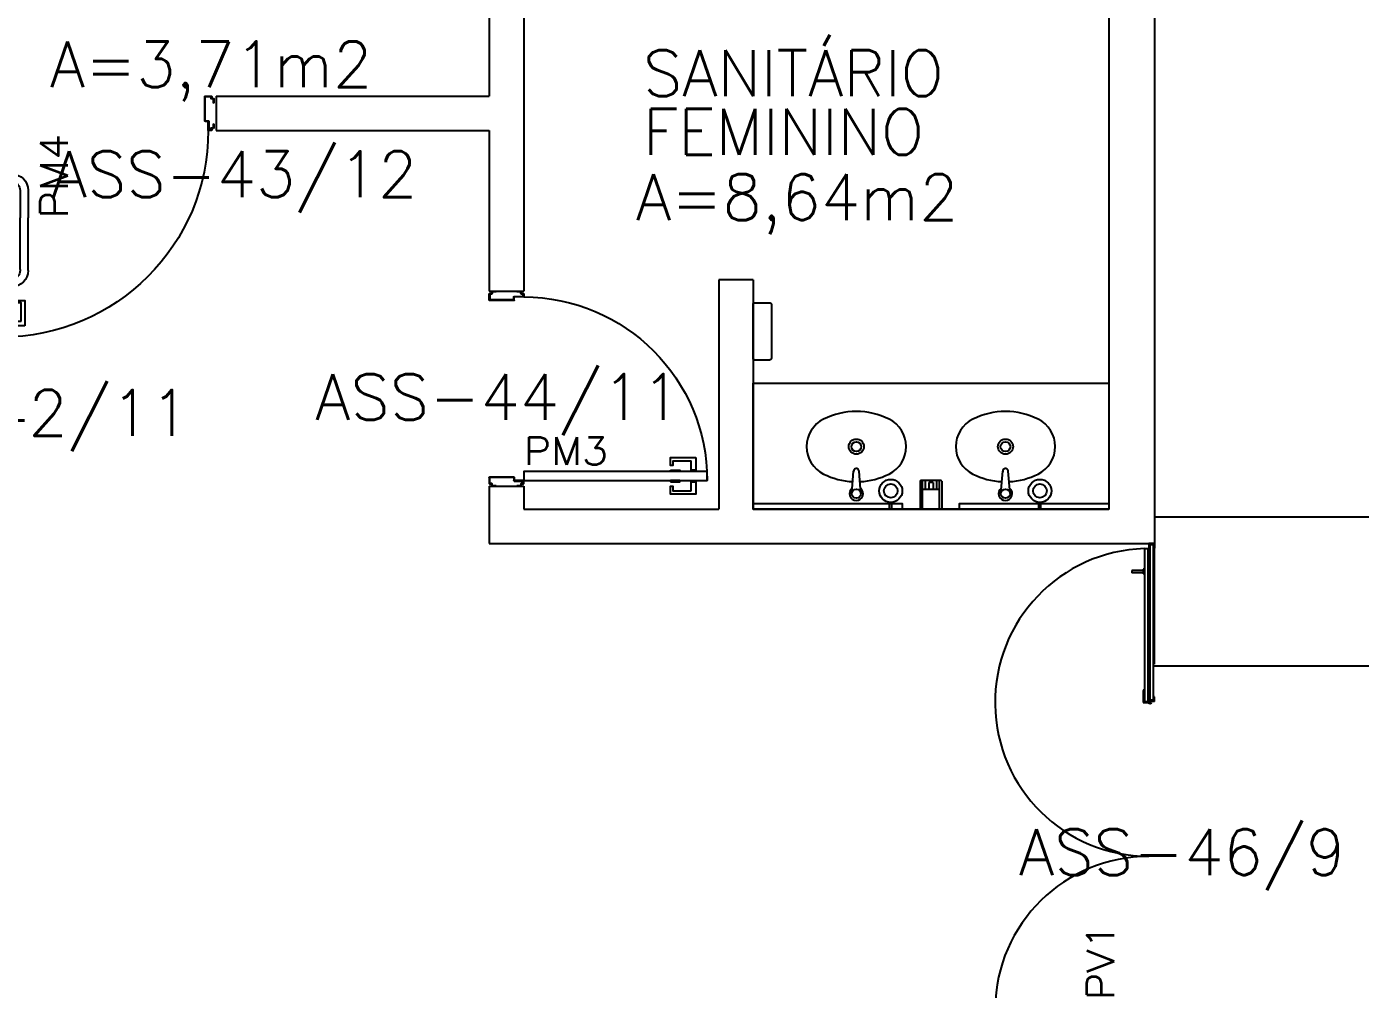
# Model space of a CAD drawing. Header units: millimetres. Extents: x 2046 to 2564, y 885 to 1120.
# Drawn here: x 2272.79 to 2278.61, y 932.16 to 936.36 of the extents above; entities that cross this region are included whole.
import ezdxf

# ---------------------------------------------------------------- set-up
doc = ezdxf.new("R2010")
doc.units = ezdxf.units.MM
doc.header["$LTSCALE"] = 10
doc.linetypes.add('HIDDEN', pattern=[0.375, 0.25, -0.125])
for name, color, linetype in [('AR-ALV', 2, 'Continuous'), ('AR-LOUCAS', 1, 'Continuous'), ('AR-PISO', 1, 'Continuous'), ('AR-PORTA', 1, 'Continuous'), ('AR-PROJ', 1, 'HIDDEN'), ('AR-VIDRO', 2, 'Continuous'), ('BC-CUBA', 1, 'Continuous'), ('BGR- VISTA', 12, 'Continuous'), ('DT-ESQ-PERFIL U-C', 2, 'Continuous'), ('ENDEREÇO', 2, 'Continuous'), ('maçaneta', 1, 'Continuous'), ('montantes', 1, 'Continuous'), ('mov', 1, 'Continuous'), ('PM-PERFIL U-C', 2, 'Continuous'), ('PM-PUXADOR-V', 1, 'Continuous'), ('PM-TXT', 2, 'Continuous'), ('pm1', 2, 'Continuous'), ('pm2', 1, 'Continuous'), ('TEXTO', 2, 'Continuous'), ('WC1', 1, 'Continuous'), ('WC2', 1, 'Continuous'), ('Área', 2, 'Continuous')]:
    doc.layers.add(name, color=color, linetype=linetype)
doc.styles.add('S12', font='simplex.shx', dxfattribs={"width": 1.1, "height": 0.12})
doc.styles.add('UNB-100', font='simplex.shx', dxfattribs={"height": 0.2})
doc.styles.add('UNB1-100', font='simplex.shx', dxfattribs={"height": 0.2})

# ---------------------------------------------------------------- blocks, each defined once
blk = doc.blocks.new('PV1')
at = {"layer": 'AR-VIDRO'}
for p, q in [((0.6825, 0.02), (0.005, 0.02)), ((0.6825, 0.005), (0.005, 0.005)), ((0.0215, 0.0443), (0.0215, 0.0293)), ((0.0215, 0.0443), (0.6875, 0.0443)), ((0.0215, 0.0293), (0.6875, 0.0293)), ((2.7035, 0.0443), (2.0375, 0.0443)), ((2.7035, 0.0293), (2.0375, 0.0293)), ((2.0425, 0.02), (2.72, 0.02)), ((2.0425, 0.005), (2.72, 0.005)), ((2.7035, 0.0443), (2.7035, 0.0293))]:
    blk.add_line(p, q, dxfattribs=at)
at = {"layer": 'maçaneta'}
for p, q in [((0.1165, 0.0993), (0.1265, 0.0993)), ((0.1165, 0.0493), (0.1165, 0.0993)), ((0.1265, 0.0493), (0.1265, 0.0993)), ((2.5985, 0.0493), (2.5985, 0.0993)), ((2.6085, 0.0993), (2.5985, 0.0993)), ((2.6085, 0.0493), (2.6085, 0.0993)), ((0.1115, 0.0443), (0.1115, 0.0493)), ((0.1115, 0.0493), (0.1315, 0.0493)), ((0.1315, 0.0443), (0.1315, 0.0493)), ((2.6135, 0.0493), (2.5935, 0.0493)), ((2.5935, 0.0443), (2.5935, 0.0493)), ((2.6135, 0.0443), (2.6135, 0.0493))]:
    blk.add_line(p, q, dxfattribs=at)
at = {"layer": 'montantes'}
for p, q in [((0, 0), (0, 0.025)), ((0, 0.025), (0.02, 0.025)), ((0, 0), (0.02, 0)), ((0.005, 0.005), (0.005, 0.02)), ((0.02, 0.02), (0.02, 0.025)), ((0.02, 0), (0.02, 0.005)), ((0.6425, 0.0493), (0.6925, 0.0493)), ((0.6425, 0.025), (0.6925, 0.025)), ((0.6875, 0.025), (0.6675, 0.025)), ((0.6675, 0.02), (0.6675, 0.025)), ((0.6675, 0), (0.6675, 0.005)), ((0.6875, 0), (0.6675, 0)), ((0.6825, 0.005), (0.6825, 0.02)), ((0.6875, 0.0443), (0.6875, 0.0293)), ((0.6875, 0), (0.6875, 0.025)), ((0.6925, 0.0493), (0.6925, 0.025)), ((2.0325, 0.0493), (2.0325, 0.025)), ((2.0825, 0.0493), (2.0325, 0.0493)), ((2.0825, 0.025), (2.0325, 0.025)), ((2.0375, 0.0443), (2.0375, 0.0293)), ((2.0375, 0.025), (2.0575, 0.025)), ((2.0375, 0), (2.0375, 0.025)), ((2.0375, 0), (2.0575, 0)), ((2.0425, 0.005), (2.0425, 0.02)), ((2.0575, 0.02), (2.0575, 0.025)), ((2.0575, 0), (2.0575, 0.005)), ((2.705, 0.02), (2.705, 0.025)), ((2.725, 0.025), (2.705, 0.025)), ((2.705, 0), (2.705, 0.005)), ((2.725, 0), (2.705, 0)), ((2.72, 0.005), (2.72, 0.02)), ((2.725, 0), (2.725, 0.025))]:
    blk.add_line(p, q, dxfattribs=at)
for centre in [(0.6925, 0.02), (2.0325, 0.02)]:
    blk.add_circle(centre, 0.005, dxfattribs=at)
for centre, start, end in [((0.6425, 0.0443), 90, 180), ((0.6425, 0.03), 180, 270), ((2.0825, 0.0443), 0, 90), ((2.0825, 0.03), 270, 0)]:
    blk.add_arc(centre, 0.005, start, end, dxfattribs=at)
at = {"layer": 'mov'}
for centre, start, end in [((0.692, 0.025), 0, 178.35472), ((2.033, 0.025), 1.64528, 180)]:
    blk.add_arc(centre, 0.6705, start, end, dxfattribs=at)
at = {"layer": 'PM-TXT', "style": 'S12', "width": 1.1}
blk.add_attdef('PV', (0.7363, 0.1761), '', height=0.12, dxfattribs=at)
at = {"layer": 'PM-TXT', "style": 'S12', "width": 1.1, "flags": 1}
for tag, p in [('LARGURA', (0.7363, -0.0239)), ('ALVENARIA-GESSO', (0.7363, -0.2239)), ('VISOR', (0.7363, -0.4239)), ('FERRAGEM', (0.7363, -0.6239))]:
    blk.add_attdef(tag, p, '', height=0.12, dxfattribs=at)
blk = doc.blocks.new('TLHR-01p')
at = {"layer": 'WC1'}
blk.add_lwpolyline([(-0.117, 0.08), (0.117, 0.08, -0.414214), (0.125, 0.072), (0.125, 0.008, -0.414214), (0.117, 0), (-0.117, 0, -0.414214), (-0.125, 0.008), (-0.125, 0.072, -0.414214)], format="xyb", close=True, dxfattribs=at)
blk = doc.blocks.new('SBSPRAY-P')
at = {"layer": 'WC1'}
for p, q in [((-0.0444, 0), (0.0444, 0)), ((-0.0469, -0.122), (-0.0469, -0.0025)), ((-0.0376, -0.0025), (-0.0376, -0.122)), ((0.0376, -0.122), (0.0376, -0.0025)), ((0.0376, -0.0025), (0.0376, -0.122)), ((0.0469, -0.122), (0.0469, -0.0025)), ((-0.0376, -0.0861), (0.0376, -0.0861)), ((-0.0444, -0.1245), (0.0444, -0.1245))]:
    blk.add_line(p, q, dxfattribs=at)
for centre, start, end in [((-0.0444, -0.0025), 90, 180), ((0.0444, -0.0025), 0, 90), ((-0.0351, -0.0025), 90, 180), ((0.0351, -0.0025), 0, 90), ((-0.0444, -0.122), 180, 270), ((-0.0351, -0.122), 180, 270), ((0.0351, -0.122), 270, 360), ((0.0444, -0.122), 270, 0)]:
    blk.add_arc(centre, 0.0025, start, end, dxfattribs=at)
at = {"layer": 'WC2'}
for p, q in [((-0.0247, -0.1245), (-0.0247, -0.0861)), ((-0.0096, -0.1161), (-0.0096, -0.0861)), ((-0.0096, -0.1161), (0.0096, -0.1161)), ((0.0096, -0.1161), (0.0096, -0.0861)), ((0.0247, -0.1245), (0.0247, -0.0861))]:
    blk.add_line(p, q, dxfattribs=at)
blk = doc.blocks.new('CUBA-01P')
at = {"layer": 'WC1'}
blk.add_circle((-0.15, -0.08), 0.05, dxfattribs=at)
for centre, radius, start, end in [((-0.0831, -0.273), 0.1336, 116.40535, 243.59465), ((0, -0.4404), 0.3205, 92.82256, 116.40535), ((0, -0.4404), 0.3205, 63.59465, 87.24236), ((0.0831, -0.273), 0.1336, 296.40535, 63.59465), ((0, -0.1056), 0.3205, 243.59465, 296.40535)]:
    blk.add_arc(centre, radius, start, end, dxfattribs=at)
at = {"layer": 'WC2'}
for p, q in [((-0.1548, 0), (-0.1548, -0.0303)), ((-0.1448, 0), (-0.1448, -0.0303)), ((-0.02, -0.068), (-0.0118, -0.1652)), ((0.02, -0.068), (0.0118, -0.1652))]:
    blk.add_line(p, q, dxfattribs=at)
for centre, radius in [((-0.15, -0.08), 0.03), ((0, -0.068), 0.02), ((0, -0.273), 0.033), ((0, -0.273), 0.0212)]:
    blk.add_circle(centre, radius, dxfattribs=at)
for centre, radius, start, end in [((0.0002, -0.0678), 0.03, 306.40129, 232.67059), ((0.0002, -0.1652), 0.012, 180, 10.12053)]:
    blk.add_arc(centre, radius, start, end, dxfattribs=at)
blk = doc.blocks.new('BGR1')
at = {"layer": 'BGR- VISTA'}
blk.add_lwpolyline([(0, 0.55), (1.55, 0.55), (1.55, 0), (0, 0)], close=True, dxfattribs=at)
at = {"layer": 'BC-CUBA', "rotation": 180}
for p in [(0.45, 0), (1.1, 0)]:
    blk.add_blockref('CUBA-01P', p, dxfattribs=at)
blk = doc.blocks.new('PM3')
at = {"layer": 'maçaneta'}
for points in [[(0.02, 0.825), (-0.035, 0.825), (-0.035, 0.715), (0, 0.715), (0, 0.725), (-0.02, 0.725), (-0.02, 0.8035, -0.414214), (-0.0185, 0.805), (0.02, 0.805)], [(0.125, 0.825), (0.07, 0.825), (0.07, 0.805), (0.1085, 0.805, -0.414214), (0.11, 0.8035), (0.11, 0.725), (0.09, 0.725), (0.09, 0.715), (0.125, 0.715)]]:
    blk.add_lwpolyline(points, format="xyb", close=True, dxfattribs=at)
for points in [[(0.02, 0.715), (0.02, 0.755), (0.025, 0.755), (0.025, 0.715)], [(0.07, 0.715), (0.07, 0.755), (0.065, 0.755), (0.065, 0.715)]]:
    blk.add_lwpolyline(points, close=True, dxfattribs=at)
at = {"layer": 'mov'}
blk.add_arc((0.025, 0.075), 0.8, 0, 90, dxfattribs=at)
at = {"layer": 'PM-PERFIL U-C'}
for p, q in [((0, 0.045), (0, 0.0635)), ((0.0015, 0.065), (0.01, 0.065)), ((0.002, 0.063), (0.002, 0.045)), ((0.0105, 0.063), (0.002, 0.063)), ((0.01, 0.065), (0.01, 0.0735)), ((0.0115, 0.075), (0.0235, 0.075)), ((0.012, 0.073), (0.012, 0.0645)), ((0.023, 0.073), (0.012, 0.073)), ((0.023, 0.0335), (0.023, 0.073)), ((0.025, 0.0735), (0.025, 0.034)), ((0.825, 0.0735), (0.825, 0.034)), ((0.8385, 0.075), (0.8265, 0.075)), ((0.827, 0.073), (0.838, 0.073)), ((0.827, 0.0335), (0.827, 0.073)), ((0.838, 0.073), (0.838, 0.0645)), ((0.8395, 0.063), (0.848, 0.063)), ((0.84, 0.065), (0.84, 0.0735)), ((0.8485, 0.065), (0.84, 0.065)), ((0.848, 0.063), (0.848, 0.045)), ((0.85, 0.045), (0.85, 0.0635)), ((0.002, 0.045), (0, 0.045)), ((0.038, 0.032), (0.0245, 0.032)), ((0.0385, 0.034), (0.025, 0.034)), ((0.038, 0.032), (0.038, -0.073)), ((0.04, 0.0325), (0.04, -0.0735)), ((0.81, 0.0325), (0.81, -0.0735)), ((0.8115, 0.034), (0.825, 0.034)), ((0.812, 0.032), (0.8255, 0.032)), ((0.812, 0.032), (0.812, -0.073)), ((0.848, 0.045), (0.85, 0.045)), ((0, -0.045), (0.002, -0.045)), ((0, -0.0635), (0, -0.045)), ((0.002, -0.045), (0.002, -0.063)), ((0.85, -0.045), (0.848, -0.045)), ((0.848, -0.045), (0.848, -0.063)), ((0.85, -0.0635), (0.85, -0.045)), ((0.01, -0.065), (0.0015, -0.065)), ((0.002, -0.063), (0.0105, -0.063)), ((0.01, -0.0735), (0.01, -0.065)), ((0.0385, -0.075), (0.0115, -0.075)), ((0.012, -0.0645), (0.012, -0.073)), ((0.012, -0.073), (0.038, -0.073)), ((0.8115, -0.075), (0.8385, -0.075)), ((0.838, -0.073), (0.812, -0.073)), ((0.838, -0.0645), (0.838, -0.073)), ((0.848, -0.063), (0.8395, -0.063)), ((0.84, -0.0735), (0.84, -0.065)), ((0.84, -0.065), (0.8485, -0.065))]:
    blk.add_line(p, q, dxfattribs=at)
for centre, start, end in [((0.0015, 0.0635), 90, 180), ((0.0115, 0.0735), 90, 180), ((0.0105, 0.0645), 270, 0), ((0.0235, 0.0735), 360, 90), ((0.8265, 0.0735), 90, 180), ((0.8395, 0.0645), 180, 270), ((0.8385, 0.0735), 0, 90), ((0.8485, 0.0635), 0, 90), ((0.0245, 0.0335), 180, 270), ((0.0385, 0.0325), 0, 90), ((0.8115, 0.0325), 90, 180), ((0.8255, 0.0335), 270, 0), ((0.0015, -0.0635), 180, 270), ((0.0115, -0.0735), 180, 270), ((0.0105, -0.0645), 0, 90), ((0.0385, -0.0735), 269.93864, 0), ((0.8115, -0.0735), 180, 270.06136), ((0.8395, -0.0645), 90, 180), ((0.8385, -0.0735), 270, 0), ((0.8485, -0.0635), 270, 0)]:
    blk.add_arc(centre, 0.0015, start, end, dxfattribs=at)
at = {"layer": 'pm1'}
blk.add_lwpolyline([(0.065, 0.875), (0.065, 0.075), (0.025, 0.075), (0.025, 0.875)], close=True, dxfattribs=at)
at = {"layer": 'PM-TXT', "style": 'S12', "width": 1.1}
blk.add_attdef('PM', (0.214, 0.075), '', height=0.12, rotation=90, dxfattribs=at)
blk = doc.blocks.new('marco-d')
at = {"layer": 'DT-ESQ-PERFIL U-C'}
for p, q in [((-0.0135, 0), (-0.0015, 0)), ((-0.025, -0.03), (-0.025, -0.0115)), ((-0.023, -0.03), (-0.025, -0.03)), ((-0.0235, -0.01), (-0.015, -0.01)), ((-0.0145, -0.012), (-0.023, -0.012)), ((-0.023, -0.012), (-0.023, -0.03)), ((-0.015, -0.01), (-0.015, -0.0015)), ((-0.002, -0.002), (-0.013, -0.002)), ((-0.013, -0.002), (-0.013, -0.0105)), ((-0.002, -0.0415), (-0.002, -0.002)), ((0.013, -0.043), (-0.0005, -0.043)), ((0, -0.0015), (0, -0.041)), ((0.0135, -0.041), (0, -0.041)), ((0.013, -0.043), (0.013, -0.148)), ((0.015, -0.0425), (0.015, -0.1485)), ((-0.025, -0.1385), (-0.025, -0.12)), ((-0.025, -0.12), (-0.023, -0.12)), ((-0.015, -0.14), (-0.0235, -0.14)), ((-0.023, -0.12), (-0.023, -0.138)), ((-0.023, -0.138), (-0.0145, -0.138)), ((-0.015, -0.1485), (-0.015, -0.14)), ((0.0135, -0.15), (-0.0135, -0.15)), ((-0.013, -0.1395), (-0.013, -0.148)), ((-0.013, -0.148), (0.013, -0.148))]:
    blk.add_line(p, q, dxfattribs=at)
for centre, start, end in [((-0.0135, -0.0015), 90, 180), ((-0.0015, -0.0015), 360, 90), ((-0.0235, -0.0115), 90, 180), ((-0.0145, -0.0105), 270, 0), ((-0.0005, -0.0415), 180, 270), ((0.0135, -0.0425), 0, 90), ((-0.0235, -0.1385), 180, 270), ((-0.0135, -0.1485), 180, 270), ((-0.0145, -0.1395), 0, 90), ((0.0135, -0.1485), 269.93864, 0)]:
    blk.add_arc(centre, 0.0015, start, end, dxfattribs=at)
blk = doc.blocks.new('marco-e')
at = {"layer": 'DT-ESQ-PERFIL U-C'}
for p, q in [((-0.015, -0.0425), (-0.015, -0.1485)), ((-0.0135, -0.041), (0, -0.041)), ((-0.013, -0.043), (0.0005, -0.043)), ((-0.013, -0.043), (-0.013, -0.148)), ((0, -0.0015), (0, -0.041)), ((0.0135, 0), (0.0015, 0)), ((0.002, -0.0415), (0.002, -0.002)), ((0.002, -0.002), (0.013, -0.002)), ((0.013, -0.002), (0.013, -0.0105)), ((0.0145, -0.012), (0.023, -0.012)), ((0.015, -0.01), (0.015, -0.0015)), ((0.0235, -0.01), (0.015, -0.01)), ((0.023, -0.012), (0.023, -0.03)), ((0.023, -0.03), (0.025, -0.03)), ((0.025, -0.03), (0.025, -0.0115)), ((-0.0135, -0.15), (0.0135, -0.15)), ((0.013, -0.148), (-0.013, -0.148)), ((0.013, -0.1395), (0.013, -0.148)), ((0.023, -0.138), (0.0145, -0.138)), ((0.015, -0.14), (0.0235, -0.14)), ((0.015, -0.1485), (0.015, -0.14)), ((0.025, -0.12), (0.023, -0.12)), ((0.023, -0.12), (0.023, -0.138)), ((0.025, -0.1385), (0.025, -0.12))]:
    blk.add_line(p, q, dxfattribs=at)
for centre, start, end in [((-0.0135, -0.0425), 90, 180), ((0.0015, -0.0015), 90, 180), ((0.0005, -0.0415), 270, 0), ((0.0145, -0.0105), 180, 270), ((0.0135, -0.0015), 0, 90), ((0.0235, -0.0115), 0, 90), ((-0.0135, -0.1485), 180, 270.06136), ((0.0145, -0.1395), 90, 180), ((0.0135, -0.1485), 270, 0), ((0.0235, -0.1385), 270, 0)]:
    blk.add_arc(centre, 0.0015, start, end, dxfattribs=at)
blk = doc.blocks.new('PM4')
at = {"layer": 'maçaneta'}
for points in [[(0.02, 1), (-0.035, 1), (-0.035, 0.89), (0, 0.89), (0, 0.9), (-0.02, 0.9), (-0.02, 0.9785, -0.414214), (-0.0185, 0.98), (0.02, 0.98)], [(0.125, 1), (0.07, 1), (0.07, 0.98), (0.1085, 0.98, -0.414214), (0.11, 0.9785), (0.11, 0.9), (0.09, 0.9), (0.09, 0.89), (0.125, 0.89)]]:
    blk.add_lwpolyline(points, format="xyb", close=True, dxfattribs=at)
for points in [[(0.02, 0.89), (0.02, 0.93), (0.025, 0.93), (0.025, 0.89)], [(0.07, 0.89), (0.07, 0.93), (0.065, 0.93), (0.065, 0.89)]]:
    blk.add_lwpolyline(points, close=True, dxfattribs=at)
at = {"layer": 'mov'}
blk.add_arc((0.025, 0.15), 0.9, 0, 90, dxfattribs=at)
at = {"layer": 'PM-PUXADOR-V'}
for p, q in [((0.14, 0.76), (0.14, 0.755)), ((0.105, 0.755), (0.105, 0.53)), ((0.14, 0.755), (0.14, 0.53)), ((0.105, 0.415), (0.105, 0.53)), ((0.14, 0.415), (0.14, 0.53)), ((0.105, 0.41), (0.105, 0.415)), ((0.14, 0.41), (0.14, 0.415))]:
    blk.add_line(p, q, dxfattribs=at)
for points in [[(0.065, 0.835), (0.07, 0.835), (0.07, 0.79), (0.065, 0.79)], [(0.065, 0.335), (0.07, 0.335), (0.07, 0.38), (0.065, 0.38)]]:
    blk.add_lwpolyline(points, close=True, dxfattribs=at)
blk.add_lwpolyline([(0.105, 0.755), (0.105, 0.76, 0.414214), (0.07, 0.795)], format="xyb", dxfattribs=at)
for centre, radius, start, end in [((0.07, 0.76), 0.07, 0, 90), ((0.07, 0.41), 0.035, 270, 0), ((0.07, 0.41), 0.07, 270, 0)]:
    blk.add_arc(centre, radius, start, end, dxfattribs=at)
at = {"layer": 'pm2'}
blk.add_lwpolyline([(0.065, 1.05), (0.065, 0.15), (0.025, 0.15), (0.025, 1.05)], close=True, dxfattribs=at)
at = {"layer": 'pm1'}
for name, p in [('marco-d', (0.025, 0.15)), ('marco-e', (0.925, 0.15))]:
    blk.add_blockref(name, p, dxfattribs=at)
at = {"layer": 'PM-TXT', "style": 'S12', "width": 1.1}
blk.add_attdef('PM', (0.3126, 0.1545), '', height=0.12, rotation=90, dxfattribs=at)

msp = doc.modelspace()

# ---------------------------------------------------------------- linework, layer by layer
at = {"layer": 'AR-ALV'}
for p, q in [((2277.7109, 938.3024), (2277.7109, 934.1024)), ((2277.7109, 938.3024), (2277.7109, 934.1024)), ((2274.8109, 937.7024), (2274.8109, 936.0524)), ((2274.9609, 937.7024), (2274.9609, 935.2024)), ((2277.5109, 937.7024), (2277.5109, 934.2524)), ((2273.6209, 936.0524), (2274.8109, 936.0524)), ((2273.6209, 936.0524), (2273.6209, 935.9024)), ((2273.6209, 935.9024), (2274.8109, 935.9024)), ((2274.8109, 935.9024), (2274.8109, 935.2024)), ((2275.8109, 935.2524), (2275.8109, 934.2524)), ((2275.9609, 935.2524), (2275.8109, 935.2524)), ((2275.9609, 935.2524), (2275.9609, 934.2524)), ((2274.8109, 935.2024), (2274.9609, 935.2024)), ((2274.8109, 934.3524), (2274.8109, 934.1024)), ((2274.8109, 934.3524), (2274.9609, 934.3524)), ((2274.9609, 934.3524), (2274.9609, 934.2524)), ((2274.9609, 934.2524), (2275.8109, 934.2524)), ((2275.9609, 934.2524), (2277.5109, 934.2524)), ((2274.8109, 934.1024), (2277.7109, 934.1024))]:
    msp.add_line(p, q, dxfattribs=at)
at = {"layer": 'AR-PISO', "ltscale": 10}
msp.add_line((2277.7109, 933.5774), (2277.7109, 934.1024), dxfattribs=at)
at = {"layer": 'AR-PISO'}
msp.add_line((2277.7109, 933.5693), (2282.086, 933.5693), dxfattribs=at)
msp.add_line((2277.7109, 933.5693), (2282.086, 933.5693), dxfattribs=at)
at = {"layer": 'AR-PROJ'}
msp.add_line((2277.7109, 934.2193), (2280.4218, 934.2193), dxfattribs=at)
msp.add_line((2277.7109, 934.2193), (2280.4218, 934.2193), dxfattribs=at)
at = {"layer": 'WC2'}
for points in [[(2276.6109, 934.2524), (2275.9609, 934.2524), (2275.9609, 934.2774), (2276.6109, 934.2774)], [(2277.5109, 934.2524), (2276.8609, 934.2524), (2276.8609, 934.2774), (2277.5109, 934.2774)]]:
    msp.add_lwpolyline(points, close=True, dxfattribs=at)

# ---------------------------------------------------------------- block references
at = {"layer": 'AR-LOUCAS'}
for name, p, rotation in [('TLHR-01p', (2275.9609, 935.0274), 270), ('SBSPRAY-P', (2276.7359, 934.2524), 180)]:
    msp.add_blockref(name, p, dxfattribs=dict(at, rotation=rotation))
at = {"layer": 'AR-PORTA'}
ref = msp.add_blockref('PM4', (2272.6609, 936.0524), dxfattribs=dict(at, xscale=-1, rotation=180))
ref.add_attrib('PM', 'PM4', (2272.9735, 935.5207), dxfattribs={"layer": 'PM-TXT', "height": 0.12, "rotation": 90, "style": 'S12', "width": 1.1})
ref = msp.add_blockref('PM3', (2274.8859, 934.3524), dxfattribs=dict(at, xscale=-1, rotation=270))
ref.add_attrib('PM', 'PM3', (2274.9609, 934.4464), dxfattribs={"layer": 'PM-TXT', "height": 0.12, "style": 'S12', "width": 1.1})
at = {"layer": 'AR-PORTA', "rotation": 90}
msp.add_blockref('PV1', (2277.7109, 931.3774), dxfattribs=at).add_auto_attribs({'PV': 'PV1'})
at = {"layer": 'BGR- VISTA'}
msp.add_blockref('BGR1', (2275.9609, 934.2524), dxfattribs=at)

# ---------------------------------------------------------------- texts
at = {"layer": 'ENDEREÇO', "style": 'UNB1-100'}
for s, p in [('ASS-43/12', (2272.9031, 935.6124)), ('ASS-44/11', (2274.0518, 934.6414)), ('ASS-42/11', (2271.9107, 934.5726)), ('ASS-46/9', (2277.1195, 932.6582))]:
    msp.add_text(s, height=0.2, dxfattribs=at).set_placement(p)
at = {"layer": 'TEXTO', "style": 'UNB-100'}
for s, p in [('SANITÁRIO', (2275.4808, 936.0528)), ('FEMININO', (2275.4808, 935.7971))]:
    msp.add_text(s, height=0.2, dxfattribs=at).set_placement(p)
at = {"layer": 'Área', "style": 'UNB-100'}
for s, p in [('A=3,71m2', (2272.8952, 936.0915)), ('A=8,64m2', (2275.4503, 935.5124))]:
    msp.add_text(s, height=0.2, dxfattribs=at).set_placement(p)

doc.saveas('drawing.dxf')
